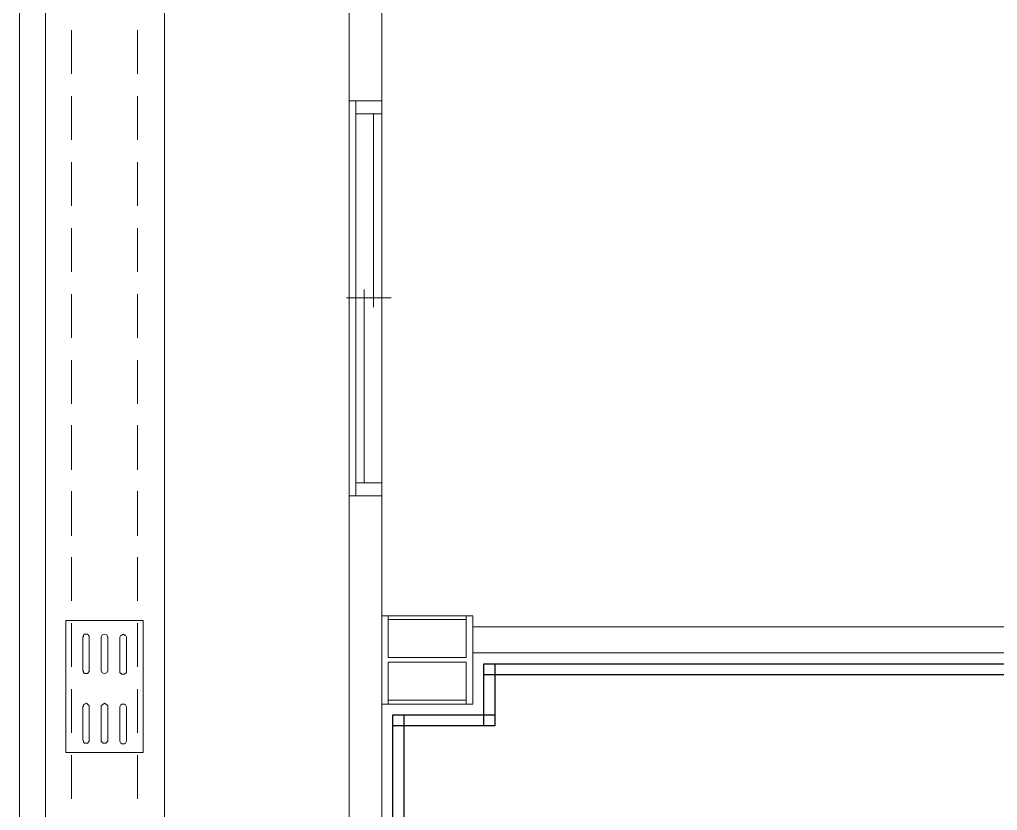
# Model space of a CAD drawing. Header units: millimetres. Extents: x -15161 to 10473752, y -72817 to 33960.
# Drawn here: x 9382.4 to 9828.2, y 2242.8 to 2603.1 of the extents above; entities that cross this region are included whole.
import ezdxf

# ---------------------------------------------------------------- set-up
doc = ezdxf.new("R2010")
doc.units = ezdxf.units.MM
doc.layers.add('PDF_幾何圖形', color=7, linetype='Continuous')

# ---------------------------------------------------------------- blocks, each defined once
blk = doc.blocks.new('拆除後的建築底圖1131126')
at = {"layer": 'PDF_幾何圖形', "lineweight": 0}
for points in [[(10789.34, -581.49), (9382.37, -762.29), (9382.37, 3697.84), (9394.22, 3697.84), (9394.22, -748.74), (10787.64, -569.64)], [(9532.68, 3547.11), (9532.68, -46.74), (9448.42, -46.74), (9448.42, 3547.11)], [(9547.5, 2659.65), (9547.5, 2566.08), (9532.68, 2566.08), (9532.68, 2659.65)], [(9438.68, 2269.28), (9438.68, 2329.4), (9403.54, 2329.4), (9403.54, 2269.28)], [(9586.03, 2291.29), (9588.99, 2291.29), (9588.99, 2331.52), (9586.03, 2331.52), (9586.03, 2312.46), (9550.46, 2312.46), (9550.46, 2331.52), (9547.5, 2331.52), (9547.5, 2291.29), (9550.46, 2291.29), (9550.46, 2310.35), (9586.03, 2310.35)], [(9550.46, 2329.82), (9550.46, 2331.52), (9586.03, 2331.52), (9586.03, 2329.82)], [(9411.16, 2306.54), (9411.58, 2306.11), (9411.58, 2305.69), (9412.01, 2305.27), (9413.28, 2305.27), (9414.12, 2306.11), (9414.12, 2306.54), (9414.12, 2321.78), (9414.12, 2322.2), (9413.28, 2323.05), (9412.01, 2323.05), (9411.58, 2322.62), (9411.58, 2322.2), (9411.16, 2321.78)], [(9550.46, 2291.29), (9550.46, 2292.99), (9586.03, 2292.99), (9586.03, 2291.29)]]:
    blk.add_lwpolyline(points, close=True, dxfattribs=at)
for points in [[(9382.37, 2597.84), (9382.37, 2577.94)], [(9406.08, 2578.36), (9406.08, 2598.26)], [(9436.14, 2578.36), (9436.14, 2598.26)], [(9448.42, 2578.36), (9448.42, 2598.26)], [(9406.08, 2548.3), (9406.08, 2568.2)], [(9436.14, 2548.3), (9436.14, 2568.2)], [(9448.42, 2548.3), (9448.42, 2568.2)], [(9532.68, 2566.08), (9532.68, 2386.14), (9547.5, 2386.14), (9547.5, 2566.08)], [(9535.64, 2566.08), (9535.64, 2386.14)], [(9547.5, 2560.15), (9535.64, 2560.15)], [(9543.69, 2560.15), (9543.69, 2472.09)], [(9382.37, 2558.04), (9382.37, 2458.11)], [(9406.08, 2518.24), (9406.08, 2538.14)], [(9436.14, 2518.24), (9436.14, 2538.14)], [(9448.42, 2518.24), (9448.42, 2538.14)], [(9406.08, 2488.18), (9406.08, 2508.08)], [(9436.14, 2488.18), (9436.14, 2508.08)], [(9448.42, 2488.18), (9448.42, 2508.08)], [(9539.45, 2392.06), (9539.45, 2480.13)], [(9406.08, 2458.11), (9406.08, 2478.01)], [(9436.14, 2458.11), (9436.14, 2478.01)], [(9448.42, 2458.11), (9448.42, 2478.01)], [(9551.73, 2476.32), (9531.41, 2476.32)], [(9406.08, 2428.05), (9406.08, 2447.95)], [(9436.14, 2428.05), (9436.14, 2447.95)], [(9448.42, 2428.05), (9448.42, 2447.95)], [(9382.37, 2437.79), (9382.37, 2417.89)], [(9406.08, 2397.99), (9406.08, 2418.31)], [(9436.14, 2397.99), (9436.14, 2418.31)], [(9448.42, 2397.99), (9448.42, 2418.31)], [(9382.37, 2397.99), (9382.37, 2298.07)], [(9547.5, 2392.06), (9535.64, 2392.06)], [(9406.08, 2367.93), (9406.08, 2388.25)], [(9436.14, 2367.93), (9436.14, 2388.25)], [(9448.42, 2367.93), (9448.42, 2388.25)], [(9547.5, 2386.14), (9547.5, 2185.44), (9532.68, 2185.44), (9532.68, 2386.14)], [(9406.08, 2338.29), (9406.08, 2358.19)], [(9436.14, 2338.29), (9436.14, 2358.19)], [(9448.42, 2338.29), (9448.42, 2358.19)], [(9406.08, 2308.23), (9406.08, 2328.13)], [(9436.14, 2308.23), (9436.14, 2328.13)], [(9448.42, 2308.23), (9448.42, 2328.13)], [(9431.06, 2306.11), (9431.06, 2321.35), (9431.06, 2321.78), (9430.64, 2322.62), (9430.21, 2322.62), (9429.79, 2323.05), (9428.94, 2322.62), (9428.52, 2322.62), (9428.1, 2321.78), (9428.1, 2321.35), (9428.1, 2306.11)], [(10152.54, 2314.58), (10152.54, 2326.44), (9588.99, 2326.44)], [(9419.63, 2321.78), (9419.63, 2306.54)], [(9422.59, 2321.78), (9422.59, 2306.54)], [(9588.99, 2314.58), (10152.54, 2314.58)], [(9431.06, 2306.54), (9431.06, 2305.69), (9430.21, 2304.84), (9428.94, 2304.84), (9428.1, 2305.69), (9428.1, 2306.54)], [(9406.08, 2278.17), (9406.08, 2298.07)], [(9436.14, 2278.17), (9436.14, 2298.07)], [(9448.42, 2278.17), (9448.42, 2298.07)], [(9414.12, 2274.78), (9414.12, 2290.02), (9414.12, 2290.45), (9412.85, 2291.72), (9412.01, 2291.29), (9411.58, 2290.87), (9411.58, 2290.45), (9411.16, 2290.02), (9411.16, 2274.78)], [(9422.59, 2274.78), (9422.59, 2290.02), (9422.59, 2290.45), (9421.32, 2291.72), (9420.47, 2291.29), (9419.63, 2290.45), (9419.63, 2290.02), (9419.63, 2274.78)], [(9428.1, 2289.6), (9428.1, 2290.02), (9428.52, 2290.87), (9428.94, 2291.29), (9430.21, 2291.29), (9430.64, 2290.87), (9431.06, 2290.02), (9431.06, 2289.6)], [(9428.1, 2290.02), (9428.1, 2274.36)], [(9431.06, 2290.02), (9431.06, 2274.36)], [(9382.37, 2277.74), (9382.37, 2257.84)], [(9414.12, 2275.2), (9414.12, 2274.36), (9413.28, 2273.51), (9412.01, 2273.51), (9411.58, 2273.93), (9411.58, 2274.36), (9411.16, 2275.2)], [(9422.59, 2275.2), (9422.59, 2274.36), (9421.75, 2273.51), (9420.47, 2273.51), (9419.63, 2274.36), (9419.63, 2275.2)], [(9431.06, 2274.78), (9431.06, 2274.36), (9430.64, 2273.51), (9430.21, 2273.09), (9428.94, 2273.09), (9428.52, 2273.51), (9428.1, 2274.36), (9428.1, 2274.78)], [(9406.08, 2248.11), (9406.08, 2268.01)], [(9436.14, 2248.11), (9436.14, 2268.01)], [(9448.42, 2248.11), (9448.42, 2268.01)]]:
    blk.add_lwpolyline(points, dxfattribs=at)
at = {"layer": 'PDF_幾何圖形', "lineweight": 13}
for points in [[(9382.37, 2597.84), (9382.37, 2577.94)], [(9382.37, 2558.04), (9382.37, 2458.11)], [(9382.37, 2437.79), (9382.37, 2417.89)], [(9382.37, 2397.99), (9382.37, 2298.07)], [(9382.37, 2277.74), (9382.37, 2257.84)]]:
    blk.add_lwpolyline(points, dxfattribs=at)
at = {"layer": 'PDF_幾何圖形', "lineweight": 0}
for points in [[(9419.63, 2321.78), (9419.59, 2323.54), (9422.63, 2323.51), (9422.59, 2321.78)], [(9422.59, 2306.54), (9422.63, 2304.8), (9419.59, 2304.78), (9419.63, 2306.54)]]:
    blk.add_open_spline(points, degree=3, dxfattribs=at)

msp = doc.modelspace()

# ---------------------------------------------------------------- linework, layer by layer
at = {"color": 30}
for points in [[(9598.9891, 2309.5804), (9598.9891, 2281.2931), (9593.9891, 2281.2931), (9593.9891, 2309.5804)], [(9593.9891, 2309.5804), (10287.2608, 2309.5804), (10287.2608, 2304.5804), (9593.9891, 2304.5804)], [(9552.4957, 2286.2931), (9598.9891, 2286.2931), (9598.9891, 2281.2931), (9552.4957, 2281.2931)], [(9557.4957, 2286.2931), (9557.4957, 1736.5548), (9552.4957, 1736.5548), (9552.4957, 2286.2931)]]:
    msp.add_lwpolyline(points, close=True, dxfattribs=at)

# ---------------------------------------------------------------- block references
msp.add_blockref('拆除後的建築底圖1131126', (0, 0), dxfattribs=at)

doc.saveas('drawing.dxf')
